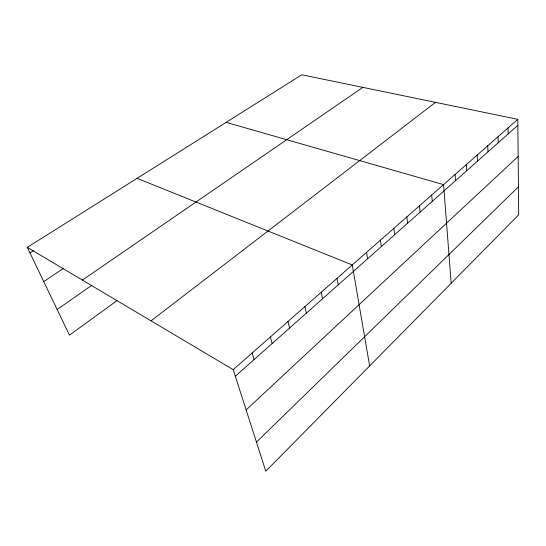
<?xml version="1.0" encoding="UTF-8"?>
<svg xmlns="http://www.w3.org/2000/svg" width="546" height="546" viewBox="0 0 546 546"><rect width="100%" height="100%" fill="white"/><g stroke="black" fill="none" stroke-linecap="round" stroke-linejoin="round"><path stroke-width="0.82" d="M256.456 442.13L518.434 186.841M246.13 409.923L518.147 156.456M235.326 376.235L517.854 125.334M517.799 119.328L518.7 214.81L265.786 471.218L233.217 369.662L517.799 119.328L301.801 74.782L27.3 247.358L69.472 335.169L116.81 300.771M151.044 320.85L435.51 102.355M57.146 309.493L92.001 285.189M82.398 280.078L362.872 87.374M43.728 281.565L63.397 268.468M29.962 252.894L33.477 250.662M226.112 122.365L443.577 184.616L451.18 283.265M137.08 178.337L352.266 264.94L369.635 365.929M27.3 247.358L233.217 369.662M252.15 353.003L254.088 359.575M270.379 336.971L272.161 343.53M287.947 321.512L289.578 328.064M304.893 306.613L306.374 313.145M321.239 292.233L322.59 298.744M337.019 278.351L338.247 284.835M366.578 252.348L367.581 258.784M380.432 240.165L381.34 246.567M393.857 228.358L394.662 234.732M406.859 216.912L407.582 223.259M419.471 205.822L420.113 212.135M431.709 195.059L432.261 201.344M455.105 174.474L455.521 180.692M466.304 164.626L466.646 170.809M477.184 155.05L477.463 161.2M487.762 145.748L487.981 151.863M498.048 136.698L498.211 142.772M508.06 127.894L508.162 133.934"/></g></svg>
